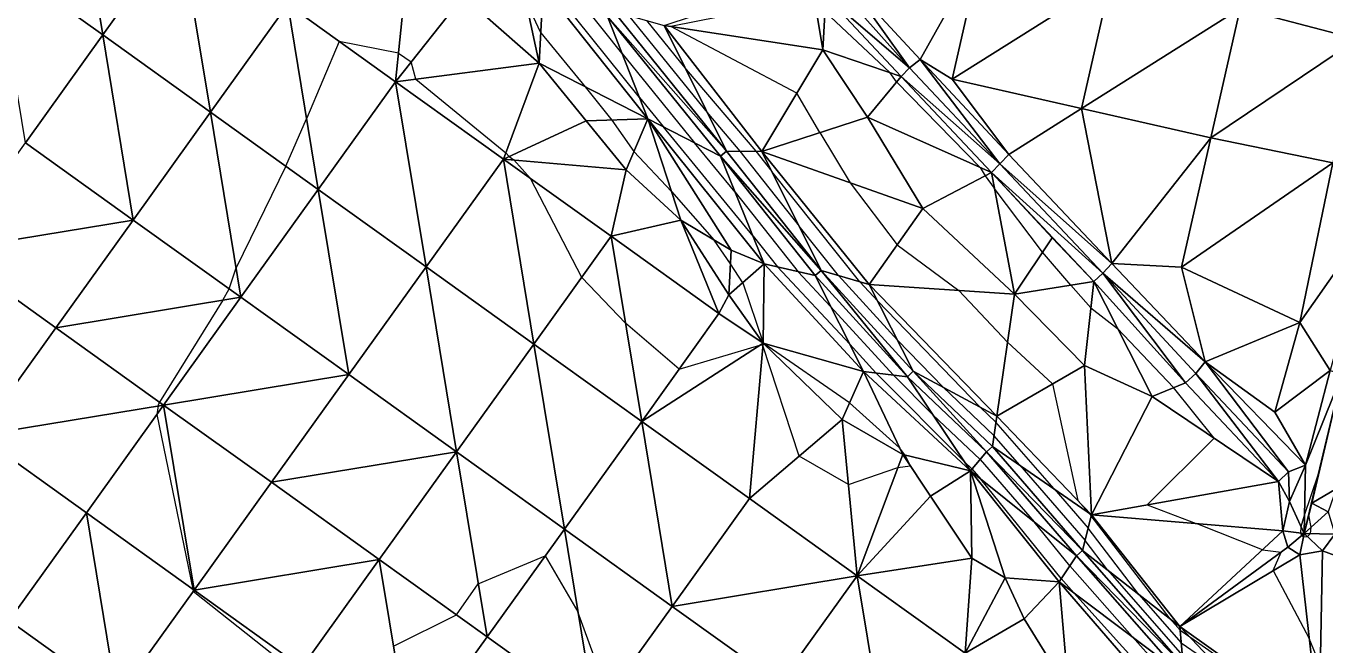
# Model space of a CAD drawing. Extents: x 452550 to 453808, y 451368 to 453069.
# Drawn here: x 453078.1 to 453176, y 452547.2 to 452593.9 of the extents above; entities that cross this region are included whole.
import ezdxf

# ---------------------------------------------------------------- set-up
doc = ezdxf.new("R2010")
doc.units = 0
doc.header["$LTSCALE"] = 0.35
doc.header["$MEASUREMENT"] = 0
doc.linetypes.add('DASHED', pattern=[5442.857143, 3628.571429, -1814.285714])
doc.layers.add('Default', color=42, linetype='Continuous', lineweight=25)
doc.layers.add('FPS_Contours-Minor', color=40, linetype='DASHED', lineweight=25)

msp = doc.modelspace()

# ---------------------------------------------------------------- linework, layer by layer
at = {"layer": 'Default', "color": 8, "linetype": 'Continuous', "lineweight": 25}
for points in [[(453083.849, 452593.213, 14.028), (453075.722, 452599.04, 13.997), (453081.55, 452607.167, 13.943)], [(453089.677, 452601.339, 13.968), (453083.849, 452593.213, 14.028), (453081.55, 452607.167, 13.943)], [(453178.435, 452592.899, 14.018), (453169.597, 452595.202, 13.941), (453181.111, 452602.504, 14.044)], [(453091.975, 452587.385, 14.04), (453083.849, 452593.213, 14.028), (453089.677, 452601.339, 13.968)], [(453097.803, 452595.511, 14.028), (453091.975, 452587.385, 14.04), (453089.677, 452601.339, 13.968)], [(453083.849, 452593.213, 14.028), (453078.021, 452585.086, 14.043), (453075.722, 452599.04, 13.997)], [(453105.929, 452589.683, 13.969), (453097.803, 452595.511, 14.028), (453106.904, 452599.21, 14.106)], [(453111.014, 452596.134, 14.102), (453105.929, 452589.683, 13.969), (453106.904, 452599.21, 14.106)], [(453150.092, 452599.623, 13.917), (453145.477, 452591.369, 13.86), (453139.995, 452597.304, 13.799)], [(453150.092, 452599.623, 13.917), (453147.881, 452589.87, 13.859), (453145.477, 452591.369, 13.86)], [(453147.881, 452589.87, 13.859), (453150.092, 452599.623, 13.917), (453159.844, 452597.413, 13.927)], [(453138.129, 452592.081, 14.236), (453126.175, 452593.93, 13.99), (453137.241, 452597.604, 13.905)], [(453138.129, 452592.081, 14.236), (453137.241, 452597.604, 13.905), (453138.372, 452596.155, 13.901)], [(453139.995, 452597.304, 13.799), (453144.673, 452590.744, 13.776), (453139.192, 452596.887, 13.636)], [(453145.477, 452591.369, 13.86), (453144.673, 452590.744, 13.776), (453139.995, 452597.304, 13.799)], [(453157.634, 452587.66, 13.916), (453147.881, 452589.87, 13.859), (453159.844, 452597.413, 13.927)], [(453157.634, 452587.66, 13.916), (453159.844, 452597.413, 13.927), (453169.597, 452595.202, 13.941)], [(453116.749, 452591.098, 14.19), (453105.929, 452589.683, 13.969), (453111.014, 452596.134, 14.102)], [(453115.842, 452595.293, 14.022), (453116.749, 452591.098, 14.19), (453111.014, 452596.134, 14.102)], [(453116.749, 452591.098, 14.19), (453115.842, 452595.293, 14.022), (453117.051, 452596.842, 13.711)], [(453124.942, 452586.888, 13.742), (453116.749, 452591.098, 14.19), (453117.051, 452596.842, 13.711)], [(453121.892, 452594.611, 12.587), (453124.942, 452586.888, 13.742), (453117.051, 452596.842, 13.711)], [(453138.129, 452592.081, 14.236), (453138.372, 452596.155, 13.901), (453144.036, 452590.091, 13.96)], [(453138.372, 452596.155, 13.901), (453139.192, 452596.887, 13.636), (453144.673, 452590.744, 13.776)], [(453138.372, 452596.155, 13.901), (453144.673, 452590.744, 13.776), (453144.036, 452590.091, 13.96)], [(453100.101, 452581.557, 13.983), (453091.975, 452587.385, 14.04), (453097.803, 452595.511, 14.028)], [(453105.929, 452589.683, 13.969), (453100.101, 452581.557, 13.983), (453097.803, 452595.511, 14.028)], [(453121.892, 452594.611, 12.587), (453122.351, 452594.999, 12.587), (453130.884, 452584.458, 12.591)], [(453122.351, 452594.999, 12.587), (453126.175, 452593.93, 13.99), (453130.884, 452584.458, 12.591)], [(453167.387, 452585.45, 13.906), (453157.634, 452587.66, 13.916), (453169.597, 452595.202, 13.941)], [(453167.387, 452585.45, 13.906), (453169.597, 452595.202, 13.941), (453178.435, 452592.899, 14.018)], [(453130.415, 452584.083, 12.591), (453124.942, 452586.888, 13.742), (453121.892, 452594.611, 12.587)], [(453130.884, 452584.458, 12.591), (453130.415, 452584.083, 12.591), (453121.892, 452594.611, 12.587)], [(453086.147, 452579.258, 14.063), (453078.021, 452585.086, 14.043), (453083.849, 452593.213, 14.028)], [(453091.975, 452587.385, 14.04), (453086.147, 452579.258, 14.063), (453083.849, 452593.213, 14.028)], [(453126.175, 452593.93, 13.99), (453138.129, 452592.081, 14.236), (453133.545, 452584.436, 13.685)], [(453130.884, 452584.458, 12.591), (453126.175, 452593.93, 13.99), (453133.545, 452584.436, 13.685)], [(453141.511, 452587.025, 14.262), (453133.545, 452584.436, 13.685), (453138.129, 452592.081, 14.236)], [(453141.511, 452587.025, 14.262), (453138.129, 452592.081, 14.236), (453144.036, 452590.091, 13.96)], [(453176.591, 452583.562, 13.992), (453167.387, 452585.45, 13.906), (453178.435, 452592.899, 14.018)], [(453114.055, 452583.855, 13.986), (453105.929, 452589.683, 13.969), (453116.749, 452591.098, 14.19)], [(453120.292, 452586.732, 14.184), (453114.055, 452583.855, 13.986), (453116.749, 452591.098, 14.19)], [(453124.942, 452586.888, 13.742), (453120.292, 452586.732, 14.184), (453116.749, 452591.098, 14.19)], [(453151.468, 452583.492, 13.789), (453144.673, 452590.744, 13.776), (453145.477, 452591.369, 13.86)], [(453147.881, 452589.87, 13.859), (453152.168, 452584.192, 13.891), (453145.477, 452591.369, 13.86)], [(453152.168, 452584.192, 13.891), (453151.468, 452583.492, 13.789), (453145.477, 452591.369, 13.86)], [(453141.511, 452587.025, 14.262), (453144.036, 452590.091, 13.96), (453150.842, 452582.83, 13.974)], [(453151.468, 452583.492, 13.789), (453144.036, 452590.091, 13.96), (453144.673, 452590.744, 13.776)], [(453151.468, 452583.492, 13.789), (453150.842, 452582.83, 13.974), (453144.036, 452590.091, 13.96)], [(453108.227, 452575.729, 13.956), (453100.101, 452581.557, 13.983), (453105.929, 452589.683, 13.969)], [(453114.055, 452583.855, 13.986), (453108.227, 452575.729, 13.956), (453105.929, 452589.683, 13.969)], [(453147.881, 452589.87, 13.859), (453157.634, 452587.66, 13.916), (453152.168, 452584.192, 13.891)], [(453094.273, 452573.43, 13.992), (453086.147, 452579.258, 14.063), (453091.975, 452587.385, 14.04)], [(453100.101, 452581.557, 13.983), (453094.273, 452573.43, 13.992), (453091.975, 452587.385, 14.04)], [(453152.168, 452584.192, 13.891), (453157.634, 452587.66, 13.916), (453159.925, 452575.99, 13.865)], [(453157.634, 452587.66, 13.916), (453167.387, 452585.45, 13.906), (453159.925, 452575.99, 13.865)], [(453123.303, 452583.031, 14.147), (453114.055, 452583.855, 13.986), (453120.292, 452586.732, 14.184)], [(453124.942, 452586.888, 13.742), (453123.303, 452583.031, 14.147), (453120.292, 452586.732, 14.184)], [(453127.428, 452579.255, 14.102), (453123.303, 452583.031, 14.147), (453124.942, 452586.888, 13.742)], [(453133.725, 452575.941, 13.814), (453131.219, 452576.972, 13.948), (453124.942, 452586.888, 13.742)], [(453130.415, 452584.083, 12.591), (453133.725, 452575.941, 13.814), (453124.942, 452586.888, 13.742)], [(453131.219, 452576.972, 13.948), (453127.428, 452579.255, 14.102), (453124.942, 452586.888, 13.742)], [(453141.511, 452587.025, 14.262), (453145.671, 452580.118, 14.26), (453133.545, 452584.436, 13.685)], [(453141.511, 452587.025, 14.262), (453150.842, 452582.83, 13.974), (453145.671, 452580.118, 14.26)], [(453167.387, 452585.45, 13.906), (453165.176, 452575.697, 13.9), (453159.925, 452575.99, 13.865)], [(453165.176, 452575.697, 13.9), (453167.387, 452585.45, 13.906), (453176.591, 452583.562, 13.992)], [(453086.147, 452579.258, 14.063), (453072.193, 452576.96, 14.044), (453078.021, 452585.086, 14.043)], [(453130.415, 452584.083, 12.591), (453130.884, 452584.458, 12.591), (453138.011, 452575.451, 12.594)], [(453130.884, 452584.458, 12.591), (453133.545, 452584.436, 13.685), (453138.011, 452575.451, 12.594)], [(453133.545, 452584.436, 13.685), (453145.671, 452580.118, 14.26), (453141.629, 452574.391, 13.715)], [(453138.011, 452575.451, 12.594), (453133.545, 452584.436, 13.685), (453141.629, 452574.391, 13.715)], [(453151.468, 452583.492, 13.789), (453152.168, 452584.192, 13.891), (453159.925, 452575.99, 13.865)], [(453116.354, 452569.901, 13.934), (453108.227, 452575.729, 13.956), (453114.055, 452583.855, 13.986)], [(453122.181, 452578.027, 14.041), (453116.354, 452569.901, 13.934), (453114.055, 452583.855, 13.986)], [(453122.181, 452578.027, 14.041), (453114.055, 452583.855, 13.986), (453123.303, 452583.031, 14.147)], [(453138.011, 452575.451, 12.594), (453137.554, 452575.062, 12.594), (453130.415, 452584.083, 12.591)], [(453137.554, 452575.062, 12.594), (453133.725, 452575.941, 13.814), (453130.415, 452584.083, 12.591)], [(453150.842, 452582.83, 13.974), (453151.468, 452583.492, 13.789), (453159.24, 452575.252, 13.813)], [(453159.925, 452575.99, 13.865), (453159.24, 452575.252, 13.813), (453151.468, 452583.492, 13.789)], [(453174.093, 452571.519, 13.988), (453165.176, 452575.697, 13.9), (453176.591, 452583.562, 13.992)], [(453174.093, 452571.519, 13.988), (453176.591, 452583.562, 13.992), (453179.458, 452579.204, 13.862)], [(453127.428, 452579.255, 14.102), (453122.181, 452578.027, 14.041), (453123.303, 452583.031, 14.147)], [(453152.573, 452573.664, 14.177), (453145.671, 452580.118, 14.26), (453150.842, 452582.83, 13.974)], [(453152.573, 452573.664, 14.177), (453150.842, 452582.83, 13.974), (453155.424, 452577.907, 13.939)], [(453155.424, 452577.907, 13.939), (453150.842, 452582.83, 13.974), (453158.552, 452574.629, 13.928)], [(453150.842, 452582.83, 13.974), (453159.24, 452575.252, 13.813), (453158.552, 452574.629, 13.928)], [(453102.399, 452567.603, 13.962), (453094.273, 452573.43, 13.992), (453100.101, 452581.557, 13.983)], [(453108.227, 452575.729, 13.956), (453102.399, 452567.603, 13.962), (453100.101, 452581.557, 13.983)], [(453152.573, 452573.664, 14.177), (453141.629, 452574.391, 13.715), (453145.671, 452580.118, 14.26)], [(453080.319, 452571.132, 14.071), (453072.193, 452576.96, 14.044), (453086.147, 452579.258, 14.063)], [(453094.273, 452573.43, 13.992), (453080.319, 452571.132, 14.071), (453086.147, 452579.258, 14.063)], [(453130.308, 452572.199, 14.049), (453122.181, 452578.027, 14.041), (453127.428, 452579.255, 14.102)], [(453131.219, 452576.972, 13.948), (453131.054, 452573.617, 14.119), (453127.428, 452579.255, 14.102)], [(453131.054, 452573.617, 14.119), (453130.308, 452572.199, 14.049), (453127.428, 452579.255, 14.102)], [(453174.093, 452571.519, 13.988), (453179.458, 452579.204, 13.862), (453176.371, 452567.911, 13.863)], [(453124.48, 452564.073, 13.954), (453116.354, 452569.901, 13.934), (453122.181, 452578.027, 14.041)], [(453130.308, 452572.199, 14.049), (453124.48, 452564.073, 13.954), (453122.181, 452578.027, 14.041)], [(453152.573, 452573.664, 14.177), (453155.424, 452577.907, 13.939), (453158.552, 452574.629, 13.928)], [(453080.319, 452571.132, 14.071), (453074.491, 452563.006, 14.093), (453072.193, 452576.96, 14.044)], [(453133.725, 452575.941, 13.814), (453131.054, 452573.617, 14.119), (453131.219, 452576.972, 13.948)], [(453110.526, 452561.775, 13.956), (453102.399, 452567.603, 13.962), (453108.227, 452575.729, 13.956)], [(453116.354, 452569.901, 13.934), (453110.526, 452561.775, 13.956), (453108.227, 452575.729, 13.956)], [(453133.725, 452575.941, 13.814), (453133.631, 452569.966, 14.001), (453131.054, 452573.617, 14.119)], [(453141.195, 452567.842, 13.858), (453133.631, 452569.966, 14.001), (453133.725, 452575.941, 13.814)], [(453137.554, 452575.062, 12.594), (453141.195, 452567.842, 13.858), (453133.725, 452575.941, 13.814)], [(453138.011, 452575.451, 12.594), (453144.528, 452567.427, 12.597), (453137.554, 452575.062, 12.594)], [(453138.011, 452575.451, 12.594), (453144.957, 452567.848, 12.597), (453144.528, 452567.427, 12.597)], [(453138.011, 452575.451, 12.594), (453141.629, 452574.391, 13.715), (453144.957, 452567.848, 12.597)], [(453166.947, 452568.558, 13.894), (453159.24, 452575.252, 13.813), (453159.925, 452575.99, 13.865)], [(453165.176, 452575.697, 13.9), (453166.947, 452568.558, 13.894), (453159.925, 452575.99, 13.865)], [(453165.176, 452575.697, 13.9), (453174.093, 452571.519, 13.988), (453166.947, 452568.558, 13.894)], [(453144.528, 452567.427, 12.597), (453141.195, 452567.842, 13.858), (453137.554, 452575.062, 12.594)], [(453144.957, 452567.848, 12.597), (453141.629, 452574.391, 13.715), (453151.256, 452564.473, 13.728)], [(453152.573, 452573.664, 14.177), (453151.256, 452564.473, 13.728), (453141.629, 452574.391, 13.715)], [(453152.573, 452573.664, 14.177), (453158.552, 452574.629, 13.928), (453157.866, 452568.285, 14.156)], [(453157.866, 452568.285, 14.156), (453158.552, 452574.629, 13.928), (453162.966, 452565.944, 14.104)], [(453158.552, 452574.629, 13.928), (453159.24, 452575.252, 13.813), (453165.469, 452566.987, 13.942)], [(453162.966, 452565.944, 14.104), (453158.552, 452574.629, 13.928), (453165.469, 452566.987, 13.942)], [(453166.947, 452568.558, 13.894), (453166.264, 452567.68, 13.821), (453159.24, 452575.252, 13.813)], [(453159.24, 452575.252, 13.813), (453166.264, 452567.68, 13.821), (453165.469, 452566.987, 13.942)], [(453088.445, 452565.304, 13.997), (453080.319, 452571.132, 14.071), (453094.273, 452573.43, 13.992)], [(453102.399, 452567.603, 13.962), (453088.445, 452565.304, 13.997), (453094.273, 452573.43, 13.992)], [(453133.631, 452569.966, 14.001), (453130.308, 452572.199, 14.049), (453131.054, 452573.617, 14.119)], [(453152.573, 452573.664, 14.177), (453157.866, 452568.285, 14.156), (453151.256, 452564.473, 13.728)], [(453124.48, 452564.073, 13.954), (453130.308, 452572.199, 14.049), (453133.631, 452569.966, 14.001)], [(453174.093, 452571.519, 13.988), (453172.22, 452564.768, 13.938), (453166.947, 452568.558, 13.894)], [(453172.22, 452564.768, 13.938), (453174.093, 452571.519, 13.988), (453176.371, 452567.911, 13.863)], [(453088.445, 452565.304, 13.997), (453074.491, 452563.006, 14.093), (453080.319, 452571.132, 14.071)], [(453118.652, 452555.947, 13.994), (453110.526, 452561.775, 13.956), (453116.354, 452569.901, 13.934)], [(453124.48, 452564.073, 13.954), (453118.652, 452555.947, 13.994), (453116.354, 452569.901, 13.934)], [(453132.606, 452558.245, 13.913), (453124.48, 452564.073, 13.954), (453133.631, 452569.966, 14.001)], [(453139.583, 452564.219, 14.075), (453132.606, 452558.245, 13.913), (453133.631, 452569.966, 14.001)], [(453141.195, 452567.842, 13.858), (453139.583, 452564.219, 14.075), (453133.631, 452569.966, 14.001)], [(453173.237, 452560.272, 13.806), (453166.264, 452567.68, 13.821), (453166.947, 452568.558, 13.894)], [(453172.22, 452564.768, 13.938), (453174.52, 452560.759, 13.743), (453166.947, 452568.558, 13.894)], [(453174.52, 452560.759, 13.743), (453173.237, 452560.272, 13.806), (453166.947, 452568.558, 13.894)], [(453096.572, 452559.476, 13.951), (453088.445, 452565.304, 13.997), (453102.399, 452567.603, 13.962)], [(453110.526, 452561.775, 13.956), (453096.572, 452559.476, 13.951), (453102.399, 452567.603, 13.962)], [(453144.154, 452561.577, 14.013), (453139.583, 452564.219, 14.075), (453141.195, 452567.842, 13.858)], [(453144.528, 452567.427, 12.597), (453149.255, 452560.34, 13.599), (453141.195, 452567.842, 13.858)], [(453149.255, 452560.34, 13.599), (453144.154, 452561.577, 14.013), (453141.195, 452567.842, 13.858)], [(453150.483, 452561.771, 12.599), (453144.528, 452567.427, 12.597), (453144.957, 452567.848, 12.597)], [(453150.483, 452561.771, 12.599), (453144.957, 452567.848, 12.597), (453150.917, 452562.186, 12.599)], [(453144.957, 452567.848, 12.597), (453151.256, 452564.473, 13.728), (453150.917, 452562.186, 12.599)], [(453157.866, 452568.285, 14.156), (453158.39, 452557.034, 14.046), (453151.256, 452564.473, 13.728)], [(453157.866, 452568.285, 14.156), (453162.966, 452565.944, 14.104), (453158.39, 452557.034, 14.046)], [(453172.491, 452559.548, 13.892), (453165.469, 452566.987, 13.942), (453166.264, 452567.68, 13.821)], [(453173.237, 452560.272, 13.806), (453172.491, 452559.548, 13.892), (453166.264, 452567.68, 13.821)], [(453172.22, 452564.768, 13.938), (453176.371, 452567.911, 13.863), (453174.52, 452560.759, 13.743)], [(453174.425, 452555.622, 13.412), (453174.52, 452560.759, 13.743), (453177.295, 452567.633, 13.651)], [(453175.008, 452557.911, 13.557), (453174.425, 452555.622, 13.412), (453177.295, 452567.633, 13.651)], [(453176.371, 452567.911, 13.863), (453177.295, 452567.633, 13.651), (453174.52, 452560.759, 13.743)], [(453177.295, 452567.633, 13.651), (453176.836, 452558.975, 13.808), (453175.008, 452557.911, 13.557)], [(453144.528, 452567.427, 12.597), (453150.483, 452561.771, 12.599), (453149.255, 452560.34, 13.599)], [(453162.966, 452565.944, 14.104), (453165.469, 452566.987, 13.942), (453172.491, 452559.548, 13.892)], [(453158.39, 452557.034, 14.046), (453162.966, 452565.944, 14.104), (453172.491, 452559.548, 13.892)], [(453082.617, 452557.178, 14.028), (453074.491, 452563.006, 14.093), (453088.445, 452565.304, 13.997)], [(453090.744, 452551.35, 14), (453082.617, 452557.178, 14.028), (453088.445, 452565.304, 13.997)], [(453096.572, 452559.476, 13.951), (453090.744, 452551.35, 14), (453088.445, 452565.304, 13.997)], [(453126.778, 452550.119, 13.966), (453118.652, 452555.947, 13.994), (453124.48, 452564.073, 13.954)], [(453132.606, 452558.245, 13.913), (453126.778, 452550.119, 13.966), (453124.48, 452564.073, 13.954)], [(453140.732, 452552.417, 13.895), (453132.606, 452558.245, 13.913), (453139.583, 452564.219, 14.075)], [(453144.154, 452561.577, 14.013), (453140.732, 452552.417, 13.895), (453139.583, 452564.219, 14.075)], [(453151.256, 452564.473, 13.728), (453158.39, 452557.034, 14.046), (453150.917, 452562.186, 12.599)], [(453082.617, 452557.178, 14.028), (453076.79, 452549.052, 14.039), (453074.491, 452563.006, 14.093)], [(453104.698, 452553.648, 13.955), (453096.572, 452559.476, 13.951), (453110.526, 452561.775, 13.956)], [(453112.824, 452547.821, 14.018), (453104.698, 452553.648, 13.955), (453110.526, 452561.775, 13.956)], [(453118.652, 452555.947, 13.994), (453112.824, 452547.821, 14.018), (453110.526, 452561.775, 13.956)], [(453157.262, 452553.943, 12.602), (453149.255, 452560.34, 13.599), (453150.483, 452561.771, 12.599)], [(453150.483, 452561.771, 12.599), (453150.917, 452562.186, 12.599), (453157.714, 452554.337, 12.602)], [(453157.714, 452554.337, 12.602), (453157.262, 452553.943, 12.602), (453150.483, 452561.771, 12.599)], [(453150.917, 452562.186, 12.599), (453158.39, 452557.034, 14.046), (453157.714, 452554.337, 12.602)], [(453146.239, 452558.427, 13.966), (453140.732, 452552.417, 13.895), (453144.154, 452561.577, 14.013)], [(453149.255, 452560.34, 13.599), (453146.239, 452558.427, 13.966), (453144.154, 452561.577, 14.013)], [(453173.302, 452558.018, 13.826), (453173.237, 452560.272, 13.806), (453174.52, 452560.759, 13.743)], [(453174.425, 452555.622, 13.412), (453173.302, 452558.018, 13.826), (453174.52, 452560.759, 13.743)], [(453149.255, 452560.34, 13.599), (453149.357, 452553.765, 13.925), (453146.239, 452558.427, 13.966)], [(453149.255, 452560.34, 13.599), (453151.88, 452552.273, 13.916), (453149.357, 452553.765, 13.925)], [(453157.262, 452553.943, 12.602), (453155.944, 452551.978, 13.626), (453149.255, 452560.34, 13.599)], [(453155.944, 452551.978, 13.626), (453151.88, 452552.273, 13.916), (453149.255, 452560.34, 13.599)], [(453172.491, 452559.548, 13.892), (453173.237, 452560.272, 13.806), (453173.302, 452558.018, 13.826)], [(453104.698, 452553.648, 13.955), (453090.744, 452551.35, 14), (453096.572, 452559.476, 13.951)], [(453158.39, 452557.034, 14.046), (453172.491, 452559.548, 13.892), (453172.815, 452555.815, 13.962)], [(453172.491, 452559.548, 13.892), (453173.302, 452558.018, 13.826), (453172.815, 452555.815, 13.962)], [(453176.233, 452557.243, 13.717), (453175.008, 452557.911, 13.557), (453176.836, 452558.975, 13.808)], [(453140.732, 452552.417, 13.895), (453126.778, 452550.119, 13.966), (453132.606, 452558.245, 13.913)], [(453149.357, 452553.765, 13.925), (453140.732, 452552.417, 13.895), (453146.239, 452558.427, 13.966)], [(453173.302, 452558.018, 13.826), (453174.425, 452555.622, 13.412), (453172.815, 452555.815, 13.962)], [(453176.233, 452557.243, 13.717), (453174.425, 452555.622, 13.412), (453175.008, 452557.911, 13.557)], [(453084.916, 452543.224, 14.026), (453076.79, 452549.052, 14.039), (453082.617, 452557.178, 14.028)], [(453090.744, 452551.35, 14), (453084.916, 452543.224, 14.026), (453082.617, 452557.178, 14.028)], [(453158.39, 452557.034, 14.046), (453165.05, 452548.607, 14.154), (453157.714, 452554.337, 12.602)], [(453165.05, 452548.607, 14.154), (453158.39, 452557.034, 14.046), (453172.815, 452555.815, 13.962)], [(453174.425, 452555.622, 13.412), (453176.233, 452557.243, 13.717), (453176.731, 452555.563, 13.843)], [(453120.95, 452541.993, 14.007), (453112.824, 452547.821, 14.018), (453118.652, 452555.947, 13.994)], [(453126.778, 452550.119, 13.966), (453120.95, 452541.993, 14.007), (453118.652, 452555.947, 13.994)], [(453165.05, 452548.607, 14.154), (453172.815, 452555.815, 13.962), (453173.197, 452554.58, 13.989)], [(453172.815, 452555.815, 13.962), (453174.425, 452555.622, 13.412), (453173.197, 452554.58, 13.989)], [(453173.197, 452554.58, 13.989), (453174.425, 452555.622, 13.412), (453174.082, 452554.019, 13.956)], [(453174.082, 452554.019, 13.956), (453174.425, 452555.622, 13.412), (453175.796, 452554.296, 13.914)], [(453175.796, 452554.296, 13.914), (453174.425, 452555.622, 13.412), (453176.731, 452555.563, 13.843)], [(453188.787, 452549.537, 13.947), (453175.796, 452554.296, 13.914), (453176.731, 452555.563, 13.843)], [(453164.905, 452545.23, 12.605), (453155.944, 452551.978, 13.626), (453157.262, 452553.943, 12.602)], [(453157.262, 452553.943, 12.602), (453157.714, 452554.337, 12.602), (453165.308, 452545.681, 12.605)], [(453165.308, 452545.681, 12.605), (453164.905, 452545.23, 12.605), (453157.262, 452553.943, 12.602)], [(453157.714, 452554.337, 12.602), (453165.05, 452548.607, 14.154), (453165.308, 452545.681, 12.605)], [(453165.05, 452548.607, 14.154), (453173.197, 452554.58, 13.989), (453174.082, 452554.019, 13.956)], [(453165.05, 452548.607, 14.154), (453174.082, 452554.019, 13.956), (453175.539, 452541.11, 14.046)], [(453175.539, 452541.11, 14.046), (453174.082, 452554.019, 13.956), (453175.796, 452554.296, 13.914)], [(453188.787, 452549.537, 13.947), (453175.539, 452541.11, 14.046), (453175.796, 452554.296, 13.914)], [(453098.87, 452545.522, 13.998), (453090.744, 452551.35, 14), (453104.698, 452553.648, 13.955)], [(453106.996, 452539.694, 14.051), (453098.87, 452545.522, 13.998), (453104.698, 452553.648, 13.955)], [(453112.824, 452547.821, 14.018), (453106.996, 452539.694, 14.051), (453104.698, 452553.648, 13.955)], [(453148.858, 452546.589, 13.996), (453140.732, 452552.417, 13.895), (453149.357, 452553.765, 13.925)], [(453151.88, 452552.273, 13.916), (453148.858, 452546.589, 13.996), (453149.357, 452553.765, 13.925)], [(453134.904, 452544.291, 13.931), (453126.778, 452550.119, 13.966), (453140.732, 452552.417, 13.895)], [(453143.031, 452538.463, 13.99), (453134.904, 452544.291, 13.931), (453140.732, 452552.417, 13.895)], [(453148.858, 452546.589, 13.996), (453143.031, 452538.463, 13.99), (453140.732, 452552.417, 13.895)], [(453153.315, 452549.19, 13.957), (453148.858, 452546.589, 13.996), (453151.88, 452552.273, 13.916)], [(453155.944, 452551.978, 13.626), (453153.315, 452549.19, 13.957), (453151.88, 452552.273, 13.916)], [(453155.944, 452551.978, 13.626), (453156.662, 452543.785, 14.061), (453153.315, 452549.19, 13.957)], [(453164.905, 452545.23, 12.605), (453163.939, 452542.712, 13.752), (453155.944, 452551.978, 13.626)], [(453163.939, 452542.712, 13.752), (453156.662, 452543.785, 14.061), (453155.944, 452551.978, 13.626)], [(453098.87, 452545.522, 13.998), (453084.916, 452543.224, 14.026), (453090.744, 452551.35, 14)], [(453134.904, 452544.291, 13.931), (453120.95, 452541.993, 14.007), (453126.778, 452550.119, 13.966)], [(453079.088, 452535.098, 14.033), (453070.962, 452540.926, 14.044), (453076.79, 452549.052, 14.039)], [(453084.916, 452543.224, 14.026), (453079.088, 452535.098, 14.033), (453076.79, 452549.052, 14.039)], [(453156.662, 452543.785, 14.061), (453148.858, 452546.589, 13.996), (453153.315, 452549.19, 13.957)], [(453188.787, 452549.537, 13.947), (453186.804, 452539.519, 13.993), (453175.539, 452541.11, 14.046)], [(453172.533, 452540.689, 12.608), (453165.308, 452545.681, 12.605), (453165.05, 452548.607, 14.154)], [(453172.533, 452540.689, 12.608), (453165.05, 452548.607, 14.154), (453175.539, 452541.11, 14.046)], [(453120.95, 452541.993, 14.007), (453106.996, 452539.694, 14.051), (453112.824, 452547.821, 14.018)]]:
    msp.add_3dface(points, dxfattribs=at)
at = {"layer": 'FPS_Contours-Minor', "color": 12, "linetype": 'Continuous', "lineweight": 25}
for p, q in [((453124.304, 452588.504, 13.5), (453117.961, 452596.423, 13.5)), ((453137.496, 452596.018, 14), (453126.676, 452593.852, 14)), ((453116.869, 452593.38, 14), (453115.929, 452595.405, 14)), ((453122.983, 452591.848, 13), (453120.113, 452595.431, 13)), ((453138.3, 452594.945, 14), (453143.178, 452590.38, 14)), ((453123.477, 452594.684, 13), (453129.506, 452587.229, 13)), ((453124.84, 452594.303, 13.5), (453127.823, 452590.615, 13.5)), ((453116.869, 452593.38, 14), (453120.224, 452589.312, 14)), ((453136.169, 452588.812, 14), (453126.676, 452593.852, 14)), ((453101.686, 452592.726, 14), (453099.224, 452586.882, 14)), ((453106.15, 452591.839, 14), (453101.686, 452592.726, 14)), ((453106.15, 452591.839, 14), (453107.115, 452591.187, 14)), ((453107.444, 452589.881, 14), (453107.115, 452591.187, 14)), ((453122.983, 452591.848, 13), (453128.469, 452585.08, 13)), ((453127.823, 452590.615, 13.5), (453133.096, 452584.439, 13.5)), ((453143.701, 452589.685, 14), (453143.178, 452590.38, 14)), ((453107.444, 452589.881, 14), (453114.234, 452584.335, 14)), ((453120.224, 452589.312, 14), (453122.225, 452586.797, 14)), ((453143.701, 452589.685, 14), (453150.006, 452583.206, 14)), ((453124.304, 452588.504, 13.5), (453126.091, 452586.299, 13.5)), ((453137.897, 452585.85, 14), (453136.169, 452588.812, 14)), ((453129.506, 452587.229, 13), (453131.88, 452584.45, 13)), ((453097.645, 452583.318, 14), (453099.224, 452586.882, 14)), ((453122.225, 452586.797, 14), (453123.898, 452584.429, 14)), ((453132.875, 452578.032, 13.5), (453126.091, 452586.299, 13.5)), ((453137.897, 452585.85, 14), (453140.195, 452582.068, 14)), ((453114.234, 452584.335, 14), (453114.482, 452584.052, 14)), ((453123.898, 452584.429, 14), (453126.724, 452581.417, 14)), ((453131.522, 452581.359, 13), (453128.469, 452585.08, 13)), ((453131.88, 452584.45, 13), (453136.348, 452578.796, 13)), ((453133.096, 452584.439, 13.5), (453134.301, 452582.915, 13.5)), ((453097.645, 452583.318, 14), (453093.907, 452575.656, 14)), ((453114.482, 452584.052, 14), (453114.834, 452583.786, 14)), ((453114.834, 452583.786, 14), (453116.087, 452582.398, 14)), ((453150.006, 452583.206, 14), (453150.375, 452582.585, 14)), ((453119.956, 452574.924, 14), (453116.087, 452582.398, 14)), ((453140.934, 452574.595, 13.5), (453134.301, 452582.915, 13.5)), ((453150.375, 452582.585, 14), (453151.063, 452581.663, 14)), ((453126.724, 452581.417, 14), (453129.939, 452577.743, 14)), ((453131.522, 452581.359, 13), (453136.28, 452575.354, 13)), ((453140.195, 452582.068, 14), (453143.743, 452577.386, 14)), ((453154.694, 452576.821, 14), (453151.063, 452581.663, 14)), ((453139.321, 452575.067, 13), (453136.348, 452578.796, 13)), ((453131.169, 452575.952, 14), (453129.939, 452577.743, 14)), ((453132.875, 452578.032, 13.5), (453134.711, 452575.714, 13.5)), ((453143.743, 452577.386, 14), (453148.38, 452573.942, 14)), ((453156.821, 452574.35, 14), (453154.694, 452576.821, 14)), ((453093.387, 452574.066, 14), (453093.907, 452575.656, 14)), ((453132.099, 452574.526, 14), (453131.169, 452575.952, 14)), ((453140.164, 452569.887, 13.5), (453134.711, 452575.714, 13.5)), ((453119.956, 452574.924, 14), (453123.26, 452571.477, 14)), ((453132.099, 452574.526, 14), (453133.631, 452570.005, 14)), ((453138.724, 452572.743, 13), (453136.28, 452575.354, 13)), ((453139.321, 452575.067, 13), (453143.758, 452570.206, 13)), ((453140.934, 452574.595, 13.5), (453142.27, 452573.131, 13.5)), ((453092.91, 452573.206, 14), (453093.387, 452574.066, 14)), ((453148.38, 452573.942, 14), (453152.054, 452570.042, 14)), ((453156.821, 452574.35, 14), (453158.336, 452572.629, 14)), ((453092.91, 452573.206, 14), (453088.14, 452565.523, 14)), ((453138.724, 452572.743, 13), (453143.463, 452567.56, 13)), ((453149.985, 452565.154, 13.5), (453142.27, 452573.131, 13.5)), ((453158.336, 452572.629, 14), (453160.357, 452571.077, 14)), ((453127.299, 452568.004, 14), (453123.26, 452571.477, 14)), ((453160.357, 452571.077, 14), (453164.577, 452566.616, 14)), ((453127.299, 452568.004, 14), (453133.395, 452569.814, 14)), ((453133.617, 452569.805, 14), (453133.395, 452569.814, 14)), ((453136.35, 452561.451, 14), (453133.617, 452569.805, 14)), ((453133.631, 452570.005, 14), (453133.695, 452569.948, 14)), ((453140.141, 452565.473, 14), (453133.695, 452569.948, 14)), ((453140.164, 452569.887, 13.5), (453142.141, 452567.725, 13.5)), ((453147.201, 452566.645, 13), (453143.758, 452570.206, 13)), ((453152.054, 452570.042, 14), (453155.451, 452566.893, 14)), ((453142.141, 452567.725, 13.5), (453148.787, 452561.041, 13.5)), ((453143.463, 452567.56, 13), (453146.429, 452564.577, 13)), ((453147.201, 452566.645, 13), (453151.037, 452562.998, 13)), ((453155.451, 452566.893, 14), (453157.363, 452558.105, 14)), ((453167.634, 452562.809, 14), (453164.577, 452566.616, 14)), ((453088.041, 452565.238, 14), (453087.93, 452564.586, 14)), ((453088.041, 452565.238, 14), (453088.14, 452565.523, 14)), ((453140.141, 452565.473, 14), (453143.913, 452562.087, 14)), ((453149.985, 452565.154, 13.5), (453151.187, 452564.01, 13.5)), ((453087.93, 452564.586, 14), (453090.636, 452551.428, 14)), ((453146.429, 452564.577, 13), (453149.991, 452561.197, 13)), ((453155.571, 452558.978, 13.5), (453151.187, 452564.01, 13.5)), ((453152.988, 452560.759, 13), (453151.037, 452562.998, 13)), ((453167.634, 452562.809, 14), (453162.577, 452557.78, 14)), ((453144.309, 452561.539, 14), (453143.913, 452562.087, 14)), ((453140.062, 452559.303, 14), (453136.35, 452561.451, 14)), ((453143.789, 452560.6, 14), (453144.721, 452560.72, 14)), ((453144.309, 452561.539, 14), (453144.721, 452560.72, 14)), ((453148.787, 452561.041, 13.5), (453149.377, 452560.482, 13.5)), ((453149.991, 452561.197, 13), (453154.067, 452556.495, 13)), ((453152.988, 452560.759, 13), (453157.9, 452555.081, 13)), ((453140.062, 452559.303, 14), (453143.789, 452560.6, 14)), ((453149.377, 452560.482, 13.5), (453150.052, 452559.703, 13.5)), ((453156.107, 452552.22, 13.5), (453150.052, 452559.703, 13.5)), ((453174.45, 452556.986, 13.5), (453175.481, 452560.044, 13.5)), ((453175.481, 452560.044, 13.5), (453174.778, 452557.007, 13.5)), ((453155.571, 452558.978, 13.5), (453158.135, 452556.015, 13.5)), ((453158.154, 452557.197, 14), (453157.363, 452558.105, 14)), ((453162.577, 452557.78, 14), (453166.281, 452556.367, 14)), ((453158.154, 452557.197, 14), (453158.369, 452556.949, 14)), ((453164.321, 452549.177, 14), (453158.369, 452556.949, 14)), ((453174.186, 452556.131, 13.5), (453174.45, 452556.986, 13.5)), ((453174.947, 452556.09, 13.5), (453174.778, 452557.007, 13.5)), ((453156.75, 452553.18, 13), (453154.067, 452556.495, 13)), ((453161.958, 452551.023, 13.5), (453158.135, 452556.015, 13.5)), ((453171.285, 452554.395, 14), (453166.281, 452556.367, 14)), ((453174.167, 452555.653, 13.5), (453174.186, 452556.131, 13.5)), ((453174.896, 452555.61, 13.5), (453174.947, 452556.09, 13.5)), ((453159.594, 452552.869, 13), (453157.9, 452555.081, 13)), ((453174.237, 452555.463, 13.5), (453174.167, 452555.653, 13.5)), ((453174.237, 452555.463, 13.5), (453174.369, 452555.363, 13.5)), ((453174.369, 452555.363, 13.5), (453174.665, 452555.389, 13.5)), ((453174.665, 452555.389, 13.5), (453174.896, 452555.61, 13.5)), ((453112.165, 452551.823, 14), (453117.197, 452553.919, 14)), ((453117.197, 452553.919, 14), (453119.679, 452549.714, 14)), ((453171.285, 452554.395, 14), (453172.673, 452554.196, 14)), ((453172.074, 452552.816, 14), (453172.673, 452554.196, 14)), ((453156.75, 452553.18, 13), (453161.442, 452547.838, 13)), ((453159.594, 452552.869, 13), (453165.242, 452546.427, 13)), ((453156.107, 452552.22, 13.5), (453157.052, 452551.144, 13.5)), ((453172.074, 452552.816, 14), (453174.797, 452547.69, 14)), ((453090.636, 452551.428, 14), (453090.659, 452551.232, 14)), ((453098.053, 452545.388, 14), (453090.659, 452551.232, 14)), ((453110.522, 452549.471, 14), (453112.165, 452551.823, 14)), ((453164.151, 452543.265, 13.5), (453157.052, 452551.144, 13.5)), ((453161.958, 452551.023, 13.5), (453165.159, 452547.371, 13.5)), ((453105.774, 452547.116, 14), (453110.522, 452549.471, 14)), ((453121.968, 452543.412, 14), (453119.679, 452549.714, 14)), ((453164.321, 452549.177, 14), (453165.076, 452548.316, 14)), ((453165.076, 452548.316, 14), (453165.797, 452547.817, 14)), ((453164.573, 452544.363, 13), (453161.442, 452547.838, 13)), ((453165.159, 452547.371, 13.5), (453168.217, 452545.257, 13.5)), ((453165.797, 452547.817, 14), (453175.444, 452541.097, 14)), ((453175.629, 452545.691, 14), (453174.797, 452547.69, 14))]:
    msp.add_line(p, q, dxfattribs=at)

doc.saveas('drawing.dxf')
